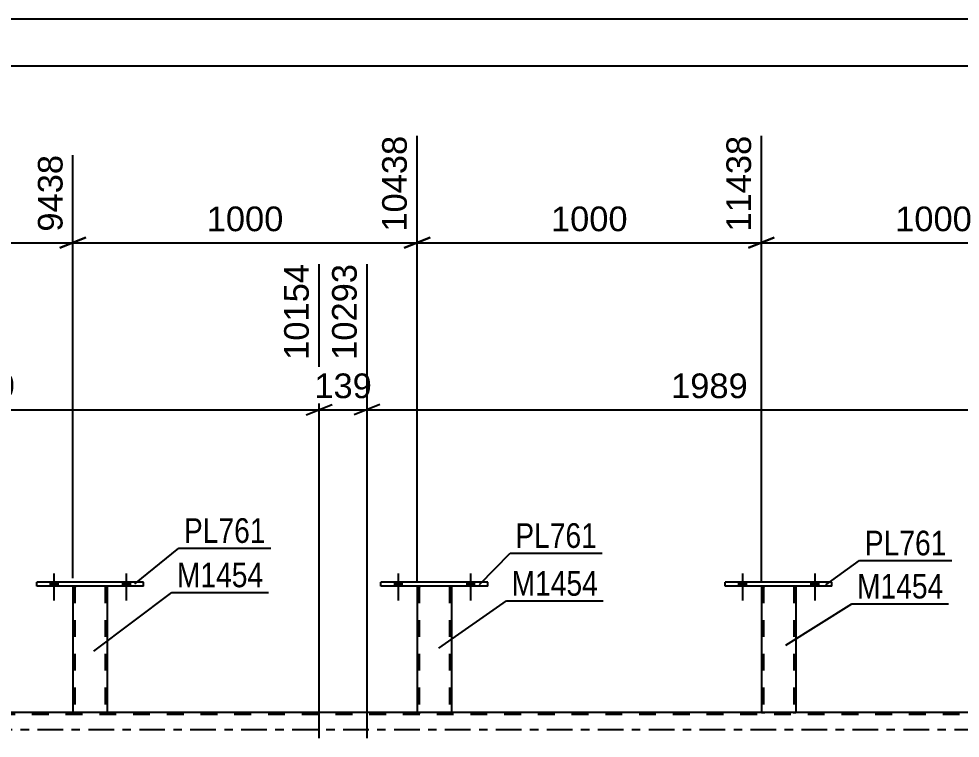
# Model space of a CAD drawing. Header units: millimetres. Extents: x -57 to 784, y -422 to 172.
# Drawn here: x 369 to 478.4, y -1 to 82.5 of the extents above; entities that cross this region are included whole.
import ezdxf

# ---------------------------------------------------------------- set-up
doc = ezdxf.new("R2010")
doc.units = ezdxf.units.MM
doc.linetypes.add('DXK_LINE_DOT2', pattern=[3.9198, 1.9599, -1.9599])
doc.linetypes.add('DXK_LINE_DOT3', pattern=[5.9187, 2.979, -0.9799, 0.9799, -0.9799])
doc.styles.add('Arial', font='ARIAL.TTF', dxfattribs={"height": 0.2})
doc.styles.add('Arial Narrow', font='ARIALN.TTF', dxfattribs={"height": 0.2})

# ---------------------------------------------------------------- blocks, each defined once
blk = doc.blocks.new('Bolt-122572029-3303 - 3165')
at = {"linetype": 'Continuous'}
for points in [[(412.67, 16.64), (413.55, 16.64), (413.55, 17.12), (412.67, 17.12)], [(421.07, 16.64), (421.95, 16.64), (421.95, 17.12), (421.07, 17.12)]]:
    blk.add_hatch(color=1, dxfattribs=at).paths.add_polyline_path(points)
at = {"color": 1, "linetype": 'Continuous'}
for p, q in [((413.11, 18.12), (413.11, 15)), ((421.51, 18.12), (421.51, 15)), ((412.67, 17.12), (412.67, 16.64)), ((413.55, 17.12), (413.55, 16.64)), ((421.07, 17.12), (421.07, 16.64)), ((421.95, 17.12), (421.95, 16.64))]:
    blk.add_line(p, q, dxfattribs=at)
blk = doc.blocks.new('Part-122572029-3315 - 3165')
at = {"color": 2, "linetype": 'Continuous'}
for p, q in [((455.31, 16.64), (455.31, 2)), ((459.31, 16.64), (459.31, 2)), ((455.34, 2), (455.31, 2)), ((455.45, 2), (455.34, 2)), ((455.6, 2), (455.45, 2)), ((459.01, 2), (455.6, 2)), ((459.17, 2), (459.01, 2)), ((459.27, 2), (459.17, 2)), ((459.31, 2), (459.27, 2))]:
    blk.add_line(p, q, dxfattribs=at)
at = {"color": 7, "linetype": 'DXK_LINE_DOT2'}
for p, q in [((455.31, 16.64), (455.31, 16.64)), ((455.31, 16.64), (455.31, 16.64)), ((455.31, 16.64), (455.31, 16.64)), ((455.35, 16.64), (455.31, 16.64)), ((455.31, 16.64), (455.35, 16.64)), ((455.45, 16.64), (455.35, 16.64)), ((455.35, 16.64), (455.45, 16.64)), ((455.61, 16.64), (455.45, 16.64)), ((455.45, 16.64), (455.61, 16.64)), ((455.55, 16.64), (455.55, 16.64)), ((455.55, 16.64), (455.55, 2)), ((455.57, 16.64), (455.55, 16.64)), ((455.55, 16.64), (455.57, 16.64)), ((455.62, 16.64), (455.57, 16.64)), ((455.57, 16.64), (455.62, 16.64)), ((459.02, 16.64), (455.61, 16.64)), ((459.02, 16.64), (455.61, 16.64)), ((458.92, 16.64), (455.62, 16.64)), ((455.62, 16.64), (455.7, 16.64)), ((459, 16.64), (455.7, 16.64)), ((459, 16.64), (458.92, 16.64)), ((459.05, 16.64), (459, 16.64)), ((459, 16.64), (459.05, 16.64)), ((459.02, 16.64), (459.17, 16.64)), ((459.17, 16.64), (459.02, 16.64)), ((459.07, 16.64), (459.05, 16.64)), ((459.05, 16.64), (459.07, 16.64)), ((459.07, 16.64), (459.07, 16.64)), ((459.07, 16.64), (459.07, 2)), ((459.17, 16.64), (459.28, 16.64)), ((459.28, 16.64), (459.17, 16.64)), ((459.28, 16.64), (459.31, 16.64)), ((459.31, 16.64), (459.28, 16.64)), ((459.31, 16.64), (459.31, 16.64)), ((459.31, 16.64), (459.31, 16.64)), ((459.31, 16.64), (459.31, 16.64)), ((455.31, 2), (455.34, 2)), ((455.34, 2), (455.45, 2)), ((455.45, 2), (455.6, 2)), ((455.57, 2), (455.55, 2)), ((455.55, 2), (455.57, 2)), ((455.62, 2), (455.57, 2)), ((455.57, 2), (455.62, 2)), ((459.01, 2), (455.6, 2)), ((458.92, 2), (455.62, 2)), ((455.62, 2), (455.7, 2)), ((459, 2), (455.7, 2)), ((459, 2), (458.92, 2)), ((459.05, 2), (459, 2)), ((459, 2), (459.05, 2)), ((459.01, 2), (459.17, 2)), ((459.07, 2), (459.05, 2)), ((459.05, 2), (459.07, 2)), ((459.17, 2), (459.27, 2)), ((459.27, 2), (459.31, 2))]:
    blk.add_line(p, q, dxfattribs=at)
blk = doc.blocks.new('Part-122572029-3228 - 3165')
at = {"color": 2, "linetype": 'Continuous'}
for p, q in [((375.31, 16.64), (375.3, 2)), ((379.31, 16.64), (379.3, 2)), ((375.34, 2), (375.3, 2)), ((375.44, 2), (375.34, 2)), ((375.6, 2), (375.44, 2)), ((379.01, 2), (375.6, 2)), ((379.16, 2), (379.01, 2)), ((379.27, 2), (379.16, 2)), ((379.3, 2), (379.27, 2))]:
    blk.add_line(p, q, dxfattribs=at)
at = {"color": 7, "linetype": 'DXK_LINE_DOT2'}
for p, q in [((375.31, 16.64), (375.31, 16.64)), ((375.31, 16.64), (375.31, 16.64)), ((375.31, 16.64), (375.31, 16.64)), ((375.34, 16.64), (375.31, 16.64)), ((375.31, 16.64), (375.34, 16.64)), ((375.45, 16.64), (375.34, 16.64)), ((375.34, 16.64), (375.45, 16.64)), ((375.6, 16.64), (375.45, 16.64)), ((375.45, 16.64), (375.6, 16.64)), ((375.55, 16.64), (375.54, 2)), ((375.55, 16.64), (375.55, 16.64)), ((375.56, 16.64), (375.55, 16.64)), ((375.55, 16.64), (375.56, 16.64)), ((375.62, 16.64), (375.56, 16.64)), ((375.56, 16.64), (375.62, 16.64)), ((379.01, 16.64), (375.6, 16.64)), ((379.01, 16.64), (375.6, 16.64)), ((378.92, 16.64), (375.62, 16.64)), ((375.62, 16.64), (375.69, 16.64)), ((379, 16.64), (375.69, 16.64)), ((379, 16.64), (378.92, 16.64)), ((379.05, 16.64), (379, 16.64)), ((379, 16.64), (379.05, 16.64)), ((379.01, 16.64), (379.17, 16.64)), ((379.17, 16.64), (379.01, 16.64)), ((379.07, 16.64), (379.05, 16.64)), ((379.05, 16.64), (379.07, 16.64)), ((379.07, 16.64), (379.06, 2)), ((379.07, 16.64), (379.07, 16.64)), ((379.17, 16.64), (379.27, 16.64)), ((379.27, 16.64), (379.17, 16.64)), ((379.27, 16.64), (379.31, 16.64)), ((379.31, 16.64), (379.27, 16.64)), ((379.31, 16.64), (379.31, 16.64)), ((379.31, 16.64), (379.31, 16.64)), ((379.31, 16.64), (379.31, 16.64)), ((375.3, 2), (375.34, 2)), ((375.34, 2), (375.44, 2)), ((375.44, 2), (375.6, 2)), ((375.56, 2), (375.54, 2)), ((375.54, 2), (375.56, 2)), ((375.61, 2), (375.56, 2)), ((375.56, 2), (375.61, 2)), ((379.01, 2), (375.6, 2)), ((378.91, 2), (375.61, 2)), ((375.61, 2), (375.69, 2)), ((378.99, 2), (375.69, 2)), ((378.99, 2), (378.91, 2)), ((379.04, 2), (378.99, 2)), ((378.99, 2), (379.04, 2)), ((379.01, 2), (379.16, 2)), ((379.06, 2), (379.04, 2)), ((379.04, 2), (379.06, 2)), ((379.16, 2), (379.27, 2)), ((379.27, 2), (379.3, 2))]:
    blk.add_line(p, q, dxfattribs=at)
blk = doc.blocks.new('Part-122572029-3325 - 3165')
at = {"color": 2, "linetype": 'Continuous'}
for p, q in [((415.31, 16.64), (415.31, 2)), ((419.31, 16.64), (419.31, 2)), ((415.34, 2), (415.31, 2)), ((415.45, 2), (415.34, 2)), ((415.6, 2), (415.45, 2)), ((419.01, 2), (415.6, 2)), ((419.17, 2), (419.01, 2)), ((419.27, 2), (419.17, 2)), ((419.31, 2), (419.27, 2))]:
    blk.add_line(p, q, dxfattribs=at)
at = {"color": 7, "linetype": 'DXK_LINE_DOT2'}
for p, q in [((415.31, 16.64), (415.31, 16.64)), ((415.31, 16.64), (415.31, 16.64)), ((415.31, 16.64), (415.31, 16.64)), ((415.35, 16.64), (415.31, 16.64)), ((415.31, 16.64), (415.35, 16.64)), ((415.45, 16.64), (415.35, 16.64)), ((415.35, 16.64), (415.45, 16.64)), ((415.61, 16.64), (415.45, 16.64)), ((415.45, 16.64), (415.61, 16.64)), ((415.55, 16.64), (415.55, 16.64)), ((415.55, 16.64), (415.55, 2)), ((415.57, 16.64), (415.55, 16.64)), ((415.55, 16.64), (415.57, 16.64)), ((415.62, 16.64), (415.57, 16.64)), ((415.57, 16.64), (415.62, 16.64)), ((419.02, 16.64), (415.61, 16.64)), ((419.02, 16.64), (415.61, 16.64)), ((418.92, 16.64), (415.62, 16.64)), ((415.62, 16.64), (415.7, 16.64)), ((419, 16.64), (415.7, 16.64)), ((419, 16.64), (418.92, 16.64)), ((419.05, 16.64), (419, 16.64)), ((419, 16.64), (419.05, 16.64)), ((419.02, 16.64), (419.17, 16.64)), ((419.17, 16.64), (419.02, 16.64)), ((419.07, 16.64), (419.05, 16.64)), ((419.05, 16.64), (419.07, 16.64)), ((419.07, 16.64), (419.07, 16.64)), ((419.07, 16.64), (419.07, 2)), ((419.17, 16.64), (419.28, 16.64)), ((419.28, 16.64), (419.17, 16.64)), ((419.28, 16.64), (419.31, 16.64)), ((419.31, 16.64), (419.28, 16.64)), ((419.31, 16.64), (419.31, 16.64)), ((419.31, 16.64), (419.31, 16.64)), ((419.31, 16.64), (419.31, 16.64)), ((415.31, 2), (415.34, 2)), ((415.34, 2), (415.45, 2)), ((415.45, 2), (415.6, 2)), ((415.57, 2), (415.55, 2)), ((415.55, 2), (415.57, 2)), ((415.62, 2), (415.57, 2)), ((415.57, 2), (415.62, 2)), ((419.01, 2), (415.6, 2)), ((418.92, 2), (415.62, 2)), ((415.62, 2), (415.7, 2)), ((419, 2), (415.7, 2)), ((419, 2), (418.92, 2)), ((419.05, 2), (419, 2)), ((419, 2), (419.05, 2)), ((419.01, 2), (419.17, 2)), ((419.07, 2), (419.05, 2)), ((419.05, 2), (419.07, 2)), ((419.17, 2), (419.27, 2)), ((419.27, 2), (419.31, 2))]:
    blk.add_line(p, q, dxfattribs=at)
blk = doc.blocks.new('Part-122572029-3330 - 3165')
at = {"color": 2, "linetype": 'Continuous'}
for p, q in [((371.11, 16.64), (371.11, 17.12)), ((383.51, 17.12), (371.11, 17.12)), ((383.51, 16.64), (371.11, 16.64)), ((383.51, 16.64), (383.51, 17.12))]:
    blk.add_line(p, q, dxfattribs=at)
blk = doc.blocks.new('Part-122572029-3347 - 3165')
at = {"color": 7, "linetype": 'DXK_LINE_DOT2'}
for p, q in [((697.85, 1.76), (33.83, 1.76)), ((697.85, 2), (55.31, 2)), ((379.3, 2), (375.3, 2)), ((419.31, 2), (415.31, 2)), ((459.31, 2), (455.31, 2))]:
    blk.add_line(p, q, dxfattribs=at)
at = {"color": 2, "linetype": 'Continuous'}
for p, q in [((375.3, 2), (339.31, 2)), ((415.31, 2), (379.3, 2)), ((455.31, 2), (419.31, 2)), ((495.3, 2), (459.31, 2))]:
    blk.add_line(p, q, dxfattribs=at)
at = {"color": 7, "linetype": 'DXK_LINE_DOT3'}
blk.add_line((33.83, 0), (707.85, 0), dxfattribs=at)
blk = doc.blocks.new('Bolt-122572029-3289 - 3165')
at = {"linetype": 'Continuous'}
for points in [[(372.67, 16.64), (373.55, 16.64), (373.55, 17.12), (372.67, 17.12)], [(381.07, 16.64), (381.95, 16.64), (381.95, 17.12), (381.07, 17.12)]]:
    blk.add_hatch(color=1, dxfattribs=at).paths.add_polyline_path(points)
at = {"color": 1, "linetype": 'Continuous'}
for p, q in [((373.11, 18.12), (373.11, 15)), ((381.51, 18.12), (381.51, 15)), ((372.67, 17.12), (372.67, 16.64)), ((373.55, 17.12), (373.55, 16.64)), ((381.07, 17.12), (381.07, 16.64)), ((381.95, 17.12), (381.95, 16.64))]:
    blk.add_line(p, q, dxfattribs=at)
blk = doc.blocks.new('Bolt-122572029-3301 - 3165')
at = {"linetype": 'Continuous'}
for points in [[(452.67, 16.64), (453.55, 16.64), (453.55, 17.12), (452.67, 17.12)], [(461.07, 16.64), (461.95, 16.64), (461.95, 17.12), (461.07, 17.12)]]:
    blk.add_hatch(color=1, dxfattribs=at).paths.add_polyline_path(points)
at = {"color": 1, "linetype": 'Continuous'}
for p, q in [((453.11, 18.12), (453.11, 15)), ((461.51, 18.12), (461.51, 15)), ((452.67, 17.12), (452.67, 16.64)), ((453.55, 17.12), (453.55, 16.64)), ((461.07, 17.12), (461.07, 16.64)), ((461.95, 17.12), (461.95, 16.64))]:
    blk.add_line(p, q, dxfattribs=at)
blk = doc.blocks.new('Bolt-122572029-3302 - 3165')
at = {"linetype": 'Continuous'}
for points in [[(412.67, 16.64), (413.55, 16.64), (413.55, 17.12), (412.67, 17.12)], [(421.07, 16.64), (421.95, 16.64), (421.95, 17.12), (421.07, 17.12)]]:
    blk.add_hatch(color=1, dxfattribs=at).paths.add_polyline_path(points)
at = {"color": 1, "linetype": 'Continuous'}
for p, q in [((413.11, 18.12), (413.11, 15)), ((421.51, 18.12), (421.51, 15)), ((412.67, 17.12), (412.67, 16.64)), ((413.55, 17.12), (413.55, 16.64)), ((421.07, 17.12), (421.07, 16.64)), ((421.95, 17.12), (421.95, 16.64))]:
    blk.add_line(p, q, dxfattribs=at)
blk = doc.blocks.new('Bolt-122572029-3304 - 3165')
at = {"linetype": 'Continuous'}
for points in [[(372.67, 16.64), (373.55, 16.64), (373.55, 17.12), (372.67, 17.12)], [(381.07, 16.64), (381.95, 16.64), (381.95, 17.12), (381.07, 17.12)]]:
    blk.add_hatch(color=1, dxfattribs=at).paths.add_polyline_path(points)
at = {"color": 1, "linetype": 'Continuous'}
for p, q in [((373.11, 18.12), (373.11, 15)), ((381.51, 18.12), (381.51, 15)), ((372.67, 17.12), (372.67, 16.64)), ((373.55, 17.12), (373.55, 16.64)), ((381.07, 17.12), (381.07, 16.64)), ((381.95, 17.12), (381.95, 16.64))]:
    blk.add_line(p, q, dxfattribs=at)
blk = doc.blocks.new('Part-122572029-3320 - 3165')
at = {"color": 2, "linetype": 'Continuous'}
for p, q in [((411.11, 16.64), (411.11, 17.12)), ((423.51, 17.12), (411.11, 17.12)), ((423.51, 16.64), (411.11, 16.64)), ((423.51, 16.64), (423.51, 17.12))]:
    blk.add_line(p, q, dxfattribs=at)
blk = doc.blocks.new('Part-122572029-3531 - 3165')
at = {"color": 2, "linetype": 'Continuous'}
for p, q in [((451.11, 16.64), (451.11, 17.12)), ((463.51, 17.12), (451.11, 17.12)), ((463.51, 16.64), (451.11, 16.64)), ((463.51, 16.64), (463.51, 17.12))]:
    blk.add_line(p, q, dxfattribs=at)
blk = doc.blocks.new('Bolt-122572029-3557 - 3165')
at = {"linetype": 'Continuous'}
for points in [[(452.67, 16.64), (453.55, 16.64), (453.55, 17.12), (452.67, 17.12)], [(461.07, 16.64), (461.95, 16.64), (461.95, 17.12), (461.07, 17.12)]]:
    blk.add_hatch(color=1, dxfattribs=at).paths.add_polyline_path(points)
at = {"color": 1, "linetype": 'Continuous'}
for p, q in [((453.11, 18.12), (453.11, 15)), ((461.51, 18.12), (461.51, 15)), ((452.67, 17.12), (452.67, 16.64)), ((453.55, 17.12), (453.55, 16.64)), ((461.07, 17.12), (461.07, 16.64)), ((461.95, 17.12), (461.95, 16.64))]:
    blk.add_line(p, q, dxfattribs=at)
blk = doc.blocks.new('StraightDimension-122572029-4482 - 3165')
at = {"color": 7, "linetype": 'Continuous'}
for p, q in [((415.31, 17.07), (415.31, 68.95)), ((375.31, 17.58), (375.31, 66.72)), ((376.81, 57.13), (373.81, 55.93)), ((413.81, 55.93), (416.81, 57.13)), ((375.31, 56.53), (415.31, 56.53))]:
    blk.add_line(p, q, dxfattribs=at)
at = {"color": 0}
blk.add_wipeout([(400.36, 57.28), (400.36, 61.48), (390.26, 61.48), (390.26, 57.28)], dxfattribs=at)
at = {"color": 3, "style": 'Arial'}
blk.add_text('1000', height=2.865, dxfattribs=at).set_placement((390.86, 57.88))
at = {"color": 0, "linetype": 'Continuous'}
blk.add_wipeout([(414.71, 69.55), (410.51, 69.55), (410.51, 57.23), (414.71, 57.23)], dxfattribs=at)
at = {"color": 3, "linetype": 'Continuous', "style": 'Arial'}
blk.add_text('10438', height=2.865, rotation=90.0002, dxfattribs=at).set_placement((414.11, 57.83))
blk = doc.blocks.new('StraightDimension-122572029-4304 - 3165')
at = {"color": 7, "linetype": 'Continuous'}
for p, q in [((403.92, -1), (403.92, 54.06)), ((324.36, -1), (324.36, 51.84)), ((325.86, 37.74), (322.86, 36.54)), ((402.42, 36.54), (405.42, 37.74)), ((324.36, 37.14), (403.92, 37.14))]:
    blk.add_line(p, q, dxfattribs=at)
at = {"color": 0, "linetype": 'Continuous'}
blk.add_wipeout([(403.32, 54.66), (399.12, 54.66), (399.12, 42.34), (403.32, 42.34)], dxfattribs=at)
at = {"color": 0}
blk.add_wipeout([(369.18, 37.89), (369.18, 42.09), (359.09, 42.09), (359.09, 37.89)], dxfattribs=at)
at = {"color": 3, "linetype": 'Continuous', "style": 'Arial'}
blk.add_text('10154', height=2.865, rotation=90.0002, dxfattribs=at).set_placement((402.72, 42.94))
at = {"color": 3, "style": 'Arial'}
blk.add_text('1989', height=2.865, dxfattribs=at).set_placement((359.69, 38.49))
blk = doc.blocks.new('StraightDimension-122572029-4286 - 3165')
at = {"color": 7, "linetype": 'Continuous'}
for p, q in [((403.92, -1), (403.92, 54.06)), ((409.49, -1), (409.49, 54.06)), ((402.42, 36.54), (405.42, 37.74)), ((410.99, 37.74), (407.99, 36.54)), ((403.92, 37.14), (409.49, 37.14))]:
    blk.add_line(p, q, dxfattribs=at)
at = {"color": 0}
blk.add_wipeout([(410.64, 37.89), (410.64, 42.09), (402.77, 42.09), (402.77, 37.89)], dxfattribs=at)
at = {"color": 3, "style": 'Arial'}
blk.add_text('139', height=2.865, dxfattribs=at).set_placement((403.37, 38.49))
at = {"color": 0, "linetype": 'Continuous'}
blk.add_wipeout([(408.89, 54.66), (404.69, 54.66), (404.69, 42.34), (408.89, 42.34)], dxfattribs=at)
at = {"color": 3, "linetype": 'Continuous', "style": 'Arial'}
blk.add_text('10293', height=2.865, rotation=90.0002, dxfattribs=at).set_placement((408.29, 42.94))
blk = doc.blocks.new('StraightDimension-122572029-4498 - 3165')
at = {"color": 7, "linetype": 'Continuous'}
for p, q in [((455.31, 17.06), (455.31, 68.95)), ((495.31, 16.35), (495.31, 68.95)), ((456.81, 57.13), (453.81, 55.93)), ((493.81, 55.93), (496.81, 57.13)), ((455.31, 56.53), (495.31, 56.53))]:
    blk.add_line(p, q, dxfattribs=at)
at = {"color": 0}
blk.add_wipeout([(480.36, 57.28), (480.36, 61.48), (470.26, 61.48), (470.26, 57.28)], dxfattribs=at)
at = {"color": 3, "style": 'Arial'}
blk.add_text('1000', height=2.865, dxfattribs=at).set_placement((470.86, 57.88))
at = {"color": 0, "linetype": 'Continuous'}
blk.add_wipeout([(494.71, 69.55), (490.51, 69.55), (490.51, 57.23), (494.71, 57.23)], dxfattribs=at)
at = {"color": 3, "linetype": 'Continuous', "style": 'Arial'}
blk.add_text('12438', height=2.865, rotation=90.0002, dxfattribs=at).set_placement((494.11, 57.83))
blk = doc.blocks.new('StraightDimension-122572029-4268 - 3165')
at = {"color": 7, "linetype": 'Continuous'}
for p, q in [((409.49, -1), (409.49, 54.06)), ((489.05, -1), (489.05, 54.06)), ((410.99, 37.74), (407.99, 36.54)), ((487.55, 36.54), (490.55, 37.74)), ((409.49, 37.14), (489.05, 37.14))]:
    blk.add_line(p, q, dxfattribs=at)
at = {"color": 0, "linetype": 'Continuous'}
blk.add_wipeout([(488.45, 54.66), (484.25, 54.66), (484.25, 42.34), (488.45, 42.34)], dxfattribs=at)
at = {"color": 0}
blk.add_wipeout([(454.32, 37.89), (454.32, 42.09), (444.22, 42.09), (444.22, 37.89)], dxfattribs=at)
at = {"color": 3, "linetype": 'Continuous', "style": 'Arial'}
blk.add_text('12282', height=2.865, rotation=90.0002, dxfattribs=at).set_placement((487.85, 42.94))
at = {"color": 3, "style": 'Arial'}
blk.add_text('1989', height=2.865, dxfattribs=at).set_placement((444.82, 38.49))
blk = doc.blocks.new('StraightDimension-122572029-4474 - 3165')
at = {"color": 7, "linetype": 'Continuous'}
for p, q in [((335.31, 17.58), (335.31, 66.72)), ((375.31, 17.58), (375.31, 66.72)), ((336.81, 57.13), (333.81, 55.93)), ((373.81, 55.93), (376.81, 57.13)), ((335.31, 56.53), (375.31, 56.53))]:
    blk.add_line(p, q, dxfattribs=at)
at = {"color": 0}
blk.add_wipeout([(360.36, 57.28), (360.36, 61.48), (350.26, 61.48), (350.26, 57.28)], dxfattribs=at)
at = {"color": 3, "style": 'Arial'}
blk.add_text('1000', height=2.865, dxfattribs=at).set_placement((350.86, 57.88))
at = {"color": 0, "linetype": 'Continuous'}
blk.add_wipeout([(374.71, 67.32), (370.51, 67.32), (370.51, 57.23), (374.71, 57.23)], dxfattribs=at)
at = {"color": 3, "linetype": 'Continuous', "style": 'Arial'}
blk.add_text('9438', height=2.865, rotation=90.0002, dxfattribs=at).set_placement((374.11, 57.83))
blk = doc.blocks.new('StraightDimension-122572029-4490 - 3165')
at = {"color": 7, "linetype": 'Continuous'}
for p, q in [((415.31, 17.07), (415.31, 68.95)), ((455.31, 17.06), (455.31, 68.95)), ((416.81, 57.13), (413.81, 55.93)), ((453.81, 55.93), (456.81, 57.13)), ((415.31, 56.53), (455.31, 56.53))]:
    blk.add_line(p, q, dxfattribs=at)
at = {"color": 0}
blk.add_wipeout([(440.36, 57.28), (440.36, 61.48), (430.26, 61.48), (430.26, 57.28)], dxfattribs=at)
at = {"color": 3, "style": 'Arial'}
blk.add_text('1000', height=2.865, dxfattribs=at).set_placement((430.86, 57.88))
at = {"color": 0, "linetype": 'Continuous'}
blk.add_wipeout([(454.71, 69.55), (450.51, 69.55), (450.51, 57.23), (454.71, 57.23)], dxfattribs=at)
at = {"color": 3, "linetype": 'Continuous', "style": 'Arial'}
blk.add_text('11438', height=2.865, rotation=90.0002, dxfattribs=at).set_placement((454.11, 57.83))
blk = doc.blocks.new('StraightDimension-122572029-5420 - 5118')
at = {"color": 7, "linetype": 'Continuous'}
blk.add_line((8.64, 77.08), (698.49, 77.08), dxfattribs=at)
blk = doc.blocks.new('StraightDimension-122572029-6063 - 5118')
at = {"color": 7, "linetype": 'Continuous'}
blk.add_line((9.28, 82.54), (697.85, 82.54), dxfattribs=at)
blk = doc.blocks.new('Mark-122572029-3326 - 3165')
at = {"color": 30, "linetype": 'Continuous'}
for p, q in [((382.49, 16.94), (387.61, 21.08)), ((387.61, 21.08), (398.31, 21.08))]:
    blk.add_line(p, q, dxfattribs=at)
at = {"color": 0}
blk.add_wipeout([(397.71, 21.68), (397.71, 24.68), (388.21, 24.68), (388.21, 21.68)], dxfattribs=at)
blk.add_wipeout([(397.71, 21.68), (397.71, 24.68), (388.21, 24.68), (388.21, 21.68)], dxfattribs=at)
at = {"color": 3, "style": 'Arial Narrow'}
blk.add_text('PL761', height=2.863, dxfattribs=at).set_placement((388.21, 21.68))
blk = doc.blocks.new('Mark-122572029-3224 - 3165')
at = {"color": 30, "linetype": 'Continuous'}
for p, q in [((377.75, 9.09), (386.79, 15.93)), ((386.79, 15.93), (398.04, 15.93))]:
    blk.add_line(p, q, dxfattribs=at)
at = {"color": 0}
blk.add_wipeout([(397.44, 16.53), (397.44, 19.53), (387.39, 19.53), (387.39, 16.53)], dxfattribs=at)
blk.add_wipeout([(397.44, 16.53), (397.44, 19.53), (387.39, 19.53), (387.39, 16.53)], dxfattribs=at)
at = {"color": 3, "style": 'Arial Narrow'}
blk.add_text('M1454', height=2.863, dxfattribs=at).set_placement((387.39, 16.53))
blk = doc.blocks.new('Mark-122572029-3311 - 3165')
at = {"color": 30, "linetype": 'Continuous'}
for p, q in [((458.15, 9.82), (465.82, 14.62)), ((465.82, 14.62), (477.07, 14.62))]:
    blk.add_line(p, q, dxfattribs=at)
at = {"color": 0}
blk.add_wipeout([(476.47, 15.22), (476.47, 18.22), (466.42, 18.22), (466.42, 15.22)], dxfattribs=at)
blk.add_wipeout([(476.47, 15.22), (476.47, 18.22), (466.42, 18.22), (466.42, 15.22)], dxfattribs=at)
at = {"color": 3, "style": 'Arial Narrow'}
blk.add_text('M1454', height=2.863, dxfattribs=at).set_placement((466.42, 15.22))
blk = doc.blocks.new('Mark-122572029-3316 - 3165')
at = {"color": 30, "linetype": 'Continuous'}
for p, q in [((422.57, 16.85), (426.11, 20.5)), ((426.11, 20.5), (436.81, 20.5))]:
    blk.add_line(p, q, dxfattribs=at)
at = {"color": 0}
blk.add_wipeout([(436.21, 21.1), (436.21, 24.1), (426.71, 24.1), (426.71, 21.1)], dxfattribs=at)
blk.add_wipeout([(436.21, 21.1), (436.21, 24.1), (426.71, 24.1), (426.71, 21.1)], dxfattribs=at)
at = {"color": 3, "style": 'Arial Narrow'}
blk.add_text('PL761', height=2.863, dxfattribs=at).set_placement((426.71, 21.1))
blk = doc.blocks.new('Mark-122572029-3321 - 3165')
at = {"color": 30, "linetype": 'Continuous'}
for p, q in [((417.84, 9.47), (425.68, 14.94)), ((425.68, 14.94), (436.93, 14.94))]:
    blk.add_line(p, q, dxfattribs=at)
at = {"color": 0}
blk.add_wipeout([(436.33, 15.54), (436.33, 18.54), (426.28, 18.54), (426.28, 15.54)], dxfattribs=at)
blk.add_wipeout([(436.33, 15.54), (436.33, 18.54), (426.28, 18.54), (426.28, 15.54)], dxfattribs=at)
at = {"color": 3, "style": 'Arial Narrow'}
blk.add_text('M1454', height=2.863, dxfattribs=at).set_placement((426.28, 15.54))
blk = doc.blocks.new('Mark-122572029-3527 - 3165')
at = {"color": 30, "linetype": 'Continuous'}
for p, q in [((462.81, 16.81), (466.73, 19.63)), ((466.73, 19.63), (477.43, 19.63))]:
    blk.add_line(p, q, dxfattribs=at)
at = {"color": 0}
blk.add_wipeout([(476.83, 20.23), (476.83, 23.23), (467.33, 23.23), (467.33, 20.23)], dxfattribs=at)
blk.add_wipeout([(476.83, 20.23), (476.83, 23.23), (467.33, 23.23), (467.33, 20.23)], dxfattribs=at)
at = {"color": 3, "style": 'Arial Narrow'}
blk.add_text('PL761', height=2.863, dxfattribs=at).set_placement((467.33, 20.23))

msp = doc.modelspace()

# ---------------------------------------------------------------- block references
for name in ['StraightDimension-122572029-5420 - 5118', 'Bolt-122572029-3289 - 3165', 'Bolt-122572029-3304 - 3165', 'Bolt-122572029-3303 - 3165', 'Bolt-122572029-3302 - 3165', 'Bolt-122572029-3301 - 3165', 'Bolt-122572029-3557 - 3165', 'Part-122572029-3330 - 3165', 'Part-122572029-3228 - 3165', 'Part-122572029-3320 - 3165', 'Part-122572029-3325 - 3165', 'Part-122572029-3531 - 3165', 'Part-122572029-3315 - 3165', 'Part-122572029-3347 - 3165']:
    msp.add_blockref(name, (0, 0))

# ---------------------------------------------------------------- next in the draw order: block references
for name in ['StraightDimension-122572029-6063 - 5118', 'StraightDimension-122572029-4482 - 3165', 'StraightDimension-122572029-4498 - 3165']:
    msp.add_blockref(name, (0, 0))

# ---------------------------------------------------------------- next in the draw order: block references
msp.add_blockref('StraightDimension-122572029-4304 - 3165', (0, 0))

# ---------------------------------------------------------------- next in the draw order: block references
for name in ['StraightDimension-122572029-4474 - 3165', 'StraightDimension-122572029-4286 - 3165', 'Mark-122572029-3326 - 3165']:
    msp.add_blockref(name, (0, 0))

# ---------------------------------------------------------------- next in the draw order: block references
for name in ['StraightDimension-122572029-4268 - 3165', 'Mark-122572029-3224 - 3165']:
    msp.add_blockref(name, (0, 0))

# ---------------------------------------------------------------- next in the draw order: block references
for name in ['StraightDimension-122572029-4490 - 3165', 'Mark-122572029-3311 - 3165']:
    msp.add_blockref(name, (0, 0))

# ---------------------------------------------------------------- next in the draw order: block references
for name in ['Mark-122572029-3316 - 3165', 'Mark-122572029-3527 - 3165']:
    msp.add_blockref(name, (0, 0))

# ---------------------------------------------------------------- next in the draw order: block references
msp.add_blockref('Mark-122572029-3321 - 3165', (0, 0))

doc.saveas('drawing.dxf')
